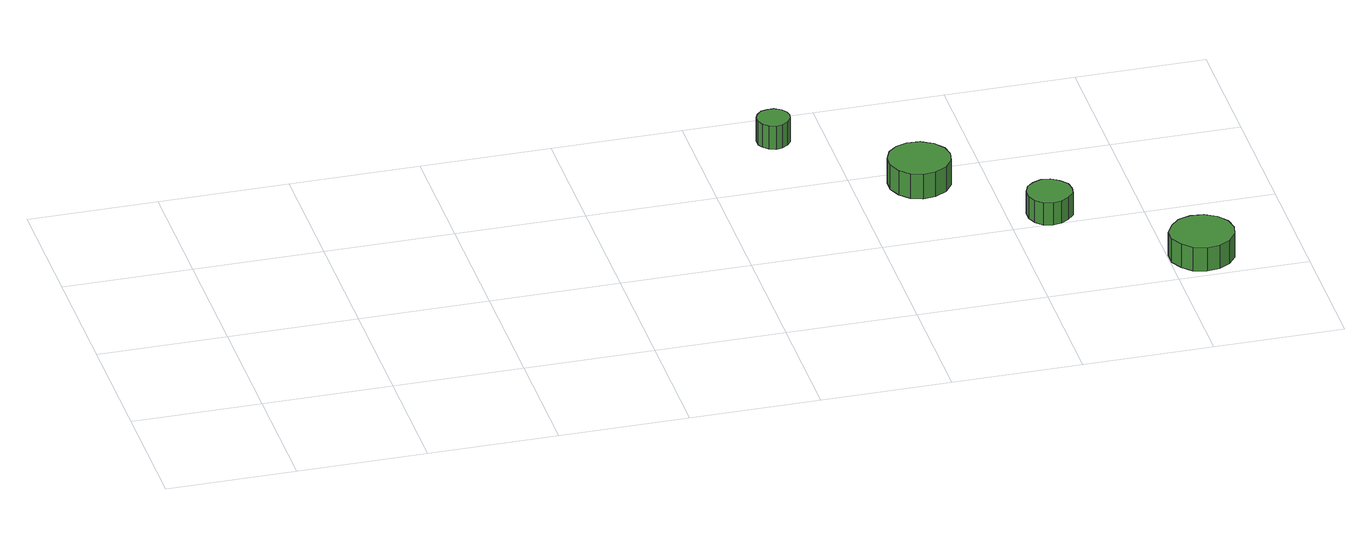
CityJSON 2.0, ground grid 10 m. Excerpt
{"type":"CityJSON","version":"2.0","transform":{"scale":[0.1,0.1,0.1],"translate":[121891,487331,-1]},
"CityObjects":{
"tree1":{"type":"SolitaryVegetationObject","attributes":{"function":"something"}},
"tree2":{"type":"SolitaryVegetationObject","attributes":{"function":"something"},"geometry":[{"type":"MultiSurface","lod":"1","boundaries":[[[0,1,2,3,4,5,6,7,8,9,10,11,12,13,14]],[[15,16,17,18,19,20,21,22,23,24,25,26,27,28,29]],[[0,29,28,1]],[[1,28,27,2]],[[2,27,26,3]],[[3,26,25,4]],[[4,25,24,5]],[[5,24,23,6]],[[6,23,22,7]],[[7,22,21,8]],[[8,21,20,9]],[[9,20,19,10]],[[10,19,18,11]],[[11,18,17,12]],[[12,17,16,13]],[[13,16,15,14]],[[14,15,29,0]]]}]},
"tree3":{"type":"SolitaryVegetationObject","attributes":{"function":"something"},"geometry":[{"type":"MultiSurface","lod":"1","boundaries":[[[30,31,32,33,34,35,36,37,38,39,40,41,42,43,44]],[[45,46,47,48,49,50,51,52,53,54,55,56,57,58,59]],[[30,59,58,31]],[[31,58,57,32]],[[32,57,56,33]],[[33,56,55,34]],[[34,55,54,35]],[[35,54,53,36]],[[36,53,52,37]],[[37,52,51,38]],[[38,51,50,39]],[[39,50,49,40]],[[40,49,48,41]],[[41,48,47,42]],[[42,47,46,43]],[[43,46,45,44]],[[44,45,59,30]]]}]},
"tree4":{"type":"SolitaryVegetationObject","attributes":{"function":"something"},"geometry":[{"type":"MultiSurface","lod":"1","boundaries":[[[60,61,62,63,64,65,66,67,68,69,70,71,72,73,74]],[[75,76,77,78,79,80,81,82,83,84,85,86,87,88,89]],[[60,89,88,61]],[[61,88,87,62]],[[62,87,86,63]],[[63,86,85,64]],[[64,85,84,65]],[[65,84,83,66]],[[66,83,82,67]],[[67,82,81,68]],[[68,81,80,69]],[[69,80,79,70]],[[70,79,78,71]],[[71,78,77,72]],[[72,77,76,73]],[[73,76,75,74]],[[74,75,89,60]]]}]},
"tree5":{"type":"SolitaryVegetationObject","attributes":{"function":"something"}},
"tree6":{"type":"SolitaryVegetationObject","attributes":{"function":"something"},"geometry":[{"type":"MultiSurface","lod":"1","boundaries":[[[90,91,92,93,94,95,96,97,98,99,100,101,102,103,104]],[[105,106,107,108,109,110,111,112,113,114,115,116,117,118,119]],[[90,119,118,91]],[[91,118,117,92]],[[92,117,116,93]],[[93,116,115,94]],[[94,115,114,95]],[[95,114,113,96]],[[96,113,112,97]],[[97,112,111,98]],[[98,111,110,99]],[[99,110,109,100]],[[100,109,108,101]],[[101,108,107,102]],[[102,107,106,103]],[[103,106,105,104]],[[104,105,119,90]]]}]},
"tree7":{"type":"SolitaryVegetationObject","attributes":{"function":"something"}},
"tree8":{"type":"SolitaryVegetationObject","attributes":{"function":"something"}}
},
"vertices":[
[474,269,27],[473,274,27],[470,278,27],[465,281,27],[460,281,27],[455,280,27],[451,276,27],[449,272,27],[449,266,27],[451,262,27],[455,258,27],[460,256,27],[465,257,27],[470,260,27],[473,264,27],[473,264,7],[470,260,7],[465,257,7],[460,256,7],[455,258,7],[451,262,7],[449,266,7],[449,272,7],[451,276,7],[455,280,7],[460,281,7],[465,281,7],[470,278,7],[473,274,7],[474,269,7],
[574,184,28],[572,193,28],[566,201,28],[557,206,28],[547,207,28],[538,204,28],[531,198,28],[527,189,28],[527,179,28],[531,170,28],[538,163,28],[547,160,28],[557,161,28],[566,166,28],[572,174,28],[572,174,7],[566,166,7],[557,161,7],[547,160,7],[538,163,7],[531,170,7],[527,179,7],[527,189,7],[531,198,7],[538,204,7],[547,207,7],[557,206,7],[566,201,7],[572,193,7],[574,184,7],
[649,116,26],[648,123,26],[643,129,26],[637,133,26],[630,134,26],[623,131,26],[618,127,26],[615,120,26],[615,113,26],[618,106,26],[623,101,26],[630,99,26],[637,100,26],[643,104,26],[648,109,26],[648,109,7],[643,104,7],[637,100,7],[630,99,7],[623,101,7],[618,106,7],[615,113,7],[615,120,7],[618,127,7],[623,131,7],[630,134,7],[637,133,7],[643,129,7],[648,123,7],[649,116,7],
[750,30,27],[748,40,27],[742,48,27],[733,53,27],[723,54,27],[713,51,27],[706,44,27],[701,35,27],[701,25,27],[706,16,27],[713,9,27],[723,6,27],[733,7,27],[742,12,27],[748,20,27],[748,20,7],[742,12,7],[733,7,7],[723,6,7],[713,9,7],[706,16,7],[701,25,7],[701,35,7],[706,44,7],[713,51,7],[723,54,7],[733,53,7],[742,48,7],[748,40,7],[750,30,7]
]}
